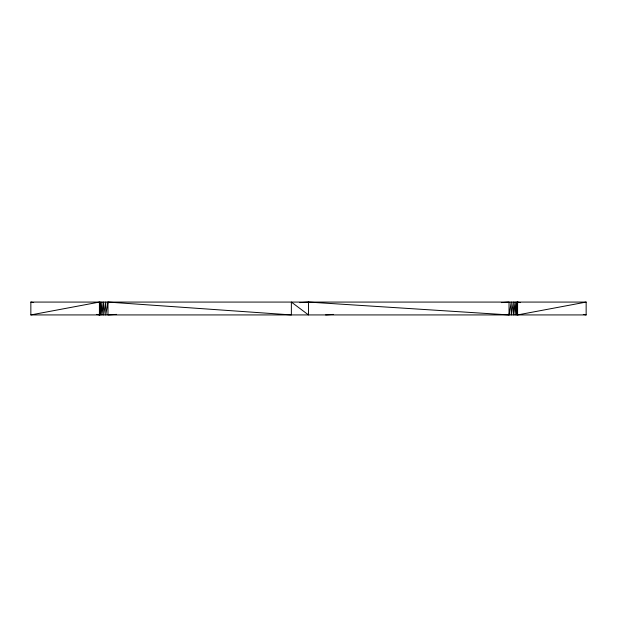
<?xml version="1.0" encoding="UTF-8"?>
<svg xmlns="http://www.w3.org/2000/svg" width="617" height="617" viewBox="0 0 617 617"><rect width="100%" height="100%" fill="white"/><g stroke="black" fill="none" stroke-linecap="round" stroke-linejoin="round"><path stroke-width="0.93" d="M96.591 314.4L99.406 314.925L99.699 302.075L99.699 314.925L100.556 302.075L100.556 314.925L101.913 302.075L101.913 314.925L103.687 302.075L103.687 314.925L105.754 302.075L105.754 314.925L107.975 302.075L291.363 314.925L291.363 302.075L308.5 314.925L308.5 302.075L299.862 302.623M520.409 302.6L517.594 302.075L517.301 314.925L517.301 302.075L516.444 314.925L516.444 302.075L515.087 314.925L515.087 302.075L513.313 314.925L513.313 302.075L511.246 314.925L511.246 302.075L509.025 314.925L308.5 302.075M30.85 314.925L586.15 314.925L586.15 302.075L30.85 302.075L30.85 314.925L99.406 302.075L99.406 314.925M586.15 302.075L517.594 314.925L517.594 302.075M325.637 314.925L333.319 314.392M501.343 302.608L509.025 302.075L509.025 314.925M116.613 314.377L107.975 314.925L107.975 302.075M583.335 314.4L586.15 314.925M30.85 302.075L33.665 302.6"/></g></svg>
